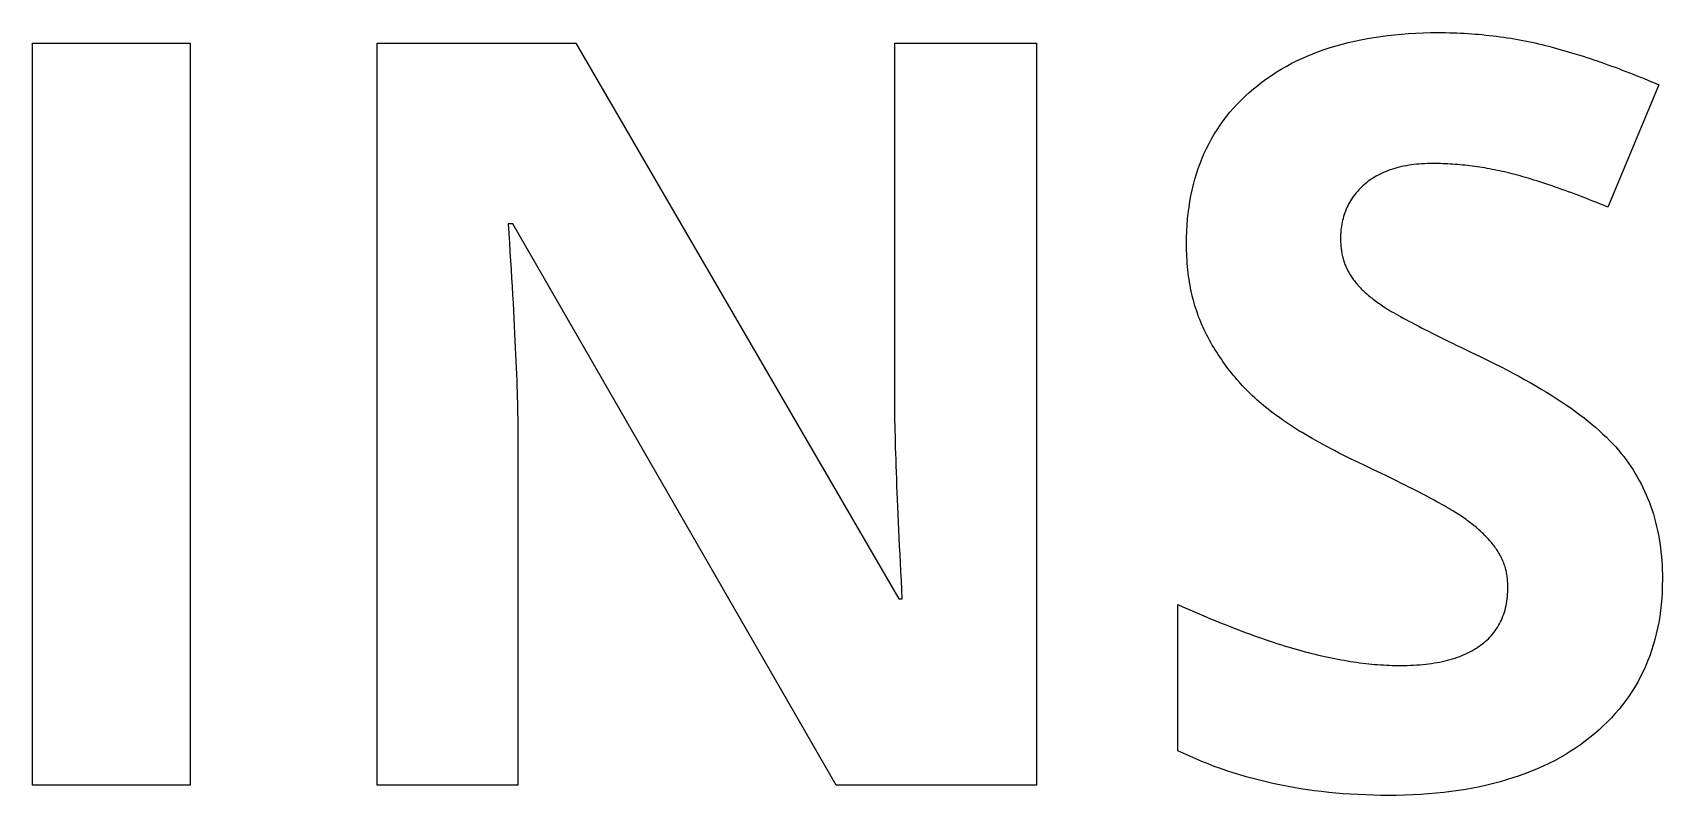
# Model space of a CAD drawing. Extents: x -419 to 419, y -275 to 1047.
# Drawn here: x -118.2 to -63.7, y 187.1 to 212.5 of the extents above; entities that cross this region are included whole.
import ezdxf

# ---------------------------------------------------------------- set-up
doc = ezdxf.new("R2010")
doc.units = 0
doc.layers.get('0').update_dxf_attribs({"linetype": 'CONTINUOUS'})

msp = doc.modelspace()

# ---------------------------------------------------------------- linework, layer by layer
msp.add_lwpolyline([(-63.707, 194.281), (-63.71, 194.066), (-63.717, 193.853), (-63.73, 193.644), (-63.747, 193.438), (-63.77, 193.235), (-63.798, 193.034), (-63.83, 192.837), (-63.868, 192.642), (-63.911, 192.451), (-63.958, 192.263), (-64.011, 192.077), (-64.069, 191.895), (-64.132, 191.715), (-64.2, 191.538), (-64.273, 191.365), (-64.351, 191.194), (-64.434, 191.026), (-64.522, 190.862), (-64.615, 190.7), (-64.714, 190.541), (-64.817, 190.385), (-64.925, 190.232), (-65.038, 190.083), (-65.157, 189.936), (-65.28, 189.792), (-65.409, 189.651), (-65.542, 189.513), (-65.681, 189.378), (-65.825, 189.246), (-65.973, 189.117), (-66.127, 188.991), (-66.285, 188.868), (-66.448, 188.749), (-66.614, 188.634), (-66.784, 188.524), (-66.958, 188.417), (-67.136, 188.314), (-67.317, 188.216), (-67.503, 188.121), (-67.693, 188.03), (-67.887, 187.944), (-68.084, 187.861), (-68.286, 187.783), (-68.491, 187.708), (-68.701, 187.638), (-68.914, 187.571), (-69.131, 187.509), (-69.352, 187.45), (-69.578, 187.396), (-69.807, 187.346), (-70.04, 187.299), (-70.277, 187.257), (-70.518, 187.219), (-70.763, 187.185), (-71.011, 187.154), (-71.264, 187.128), (-71.521, 187.106), (-71.782, 187.088), (-72.046, 187.074), (-72.315, 187.064), (-72.588, 187.058), (-72.864, 187.056), (-73.12, 187.057), (-73.373, 187.062), (-73.625, 187.07), (-73.875, 187.081), (-74.123, 187.095), (-74.369, 187.112), (-74.613, 187.132), (-74.855, 187.155), (-75.095, 187.182), (-75.333, 187.211), (-75.57, 187.244), (-75.804, 187.28), (-76.037, 187.319), (-76.268, 187.361), (-76.496, 187.406), (-76.723, 187.454), (-76.948, 187.505), (-77.171, 187.56), (-77.392, 187.617), (-77.612, 187.678), (-77.829, 187.741), (-78.044, 187.808), (-78.258, 187.878), (-78.469, 187.951), (-78.679, 188.027), (-78.887, 188.106), (-79.093, 188.189), (-79.296, 188.274), (-79.498, 188.363), (-79.699, 188.454), (-79.897, 188.549), (-79.897, 193.432), (-79.735, 193.361), (-79.575, 193.291), (-79.417, 193.222), (-79.26, 193.155), (-79.105, 193.089), (-78.952, 193.024), (-78.8, 192.961), (-78.65, 192.899), (-78.501, 192.839), (-78.354, 192.78), (-78.209, 192.722), (-78.065, 192.666), (-77.923, 192.611), (-77.783, 192.557), (-77.644, 192.505), (-77.507, 192.454), (-77.371, 192.405), (-77.237, 192.357), (-77.105, 192.31), (-76.974, 192.265), (-76.845, 192.221), (-76.717, 192.178), (-76.592, 192.137), (-76.467, 192.098), (-76.344, 192.059), (-76.223, 192.022), (-76.104, 191.987), (-75.986, 191.952), (-75.87, 191.919), (-75.755, 191.888), (-75.642, 191.858), (-75.53, 191.829), (-75.419, 191.801), (-75.308, 191.773), (-75.198, 191.747), (-75.088, 191.722), (-74.98, 191.697), (-74.871, 191.674), (-74.764, 191.651), (-74.656, 191.63), (-74.55, 191.609), (-74.444, 191.589), (-74.339, 191.571), (-74.234, 191.553), (-74.13, 191.536), (-74.027, 191.52), (-73.924, 191.505), (-73.822, 191.492), (-73.72, 191.479), (-73.619, 191.467), (-73.519, 191.455), (-73.419, 191.445), (-73.32, 191.436), (-73.221, 191.428), (-73.124, 191.421), (-73.026, 191.415), (-72.93, 191.409), (-72.833, 191.405), (-72.738, 191.402), (-72.643, 191.399), (-72.549, 191.398), (-72.455, 191.397), (-72.344, 191.398), (-72.235, 191.4), (-72.127, 191.403), (-72.022, 191.408), (-71.917, 191.415), (-71.815, 191.422), (-71.714, 191.431), (-71.615, 191.442), (-71.517, 191.453), (-71.422, 191.467), (-71.327, 191.481), (-71.235, 191.497), (-71.144, 191.514), (-71.055, 191.533), (-70.968, 191.553), (-70.882, 191.574), (-70.798, 191.597), (-70.715, 191.621), (-70.635, 191.647), (-70.556, 191.674), (-70.478, 191.702), (-70.403, 191.732), (-70.329, 191.763), (-70.256, 191.796), (-70.185, 191.829), (-70.116, 191.865), (-70.049, 191.901), (-69.983, 191.939), (-69.92, 191.978), (-69.857, 192.019), (-69.797, 192.061), (-69.738, 192.105), (-69.681, 192.149), (-69.626, 192.195), (-69.573, 192.243), (-69.522, 192.291), (-69.473, 192.341), (-69.425, 192.393), (-69.38, 192.446), (-69.337, 192.5), (-69.295, 192.555), (-69.256, 192.612), (-69.218, 192.67), (-69.182, 192.729), (-69.148, 192.79), (-69.117, 192.852), (-69.087, 192.915), (-69.059, 192.98), (-69.033, 193.046), (-69.009, 193.113), (-68.986, 193.182), (-68.966, 193.252), (-68.948, 193.324), (-68.931, 193.397), (-68.917, 193.471), (-68.904, 193.547), (-68.894, 193.623), (-68.885, 193.702), (-68.878, 193.781), (-68.874, 193.862), (-68.871, 193.945), (-68.87, 194.029), (-68.87, 194.075), (-68.871, 194.122), (-68.874, 194.168), (-68.877, 194.214), (-68.88, 194.259), (-68.885, 194.304), (-68.891, 194.349), (-68.897, 194.394), (-68.904, 194.438), (-68.912, 194.482), (-68.921, 194.525), (-68.931, 194.568), (-68.941, 194.611), (-68.953, 194.654), (-68.965, 194.696), (-68.978, 194.738), (-68.992, 194.779), (-69.007, 194.82), (-69.023, 194.861), (-69.04, 194.902), (-69.057, 194.942), (-69.075, 194.982), (-69.095, 195.021), (-69.115, 195.06), (-69.136, 195.099), (-69.157, 195.137), (-69.18, 195.175), (-69.203, 195.213), (-69.228, 195.25), (-69.253, 195.287), (-69.279, 195.324), (-69.306, 195.361), (-69.333, 195.397), (-69.361, 195.434), (-69.39, 195.47), (-69.42, 195.507), (-69.451, 195.543), (-69.482, 195.579), (-69.515, 195.615), (-69.548, 195.651), (-69.582, 195.687), (-69.616, 195.723), (-69.652, 195.758), (-69.688, 195.794), (-69.725, 195.829), (-69.763, 195.865), (-69.801, 195.9), (-69.841, 195.936), (-69.881, 195.971), (-69.922, 196.006), (-69.964, 196.041), (-70.006, 196.076), (-70.05, 196.11), (-70.094, 196.145), (-70.139, 196.18), (-70.184, 196.214), (-70.231, 196.248), (-70.278, 196.283), (-70.326, 196.317), (-70.374, 196.351), (-70.424, 196.385), (-70.474, 196.419), (-70.527, 196.454), (-70.583, 196.49), (-70.643, 196.527), (-70.706, 196.566), (-70.772, 196.605), (-70.842, 196.647), (-70.915, 196.689), (-70.992, 196.733), (-71.072, 196.778), (-71.156, 196.824), (-71.242, 196.872), (-71.333, 196.921), (-71.426, 196.971), (-71.523, 197.023), (-71.624, 197.076), (-71.728, 197.13), (-71.835, 197.185), (-71.946, 197.242), (-72.06, 197.3), (-72.177, 197.359), (-72.298, 197.42), (-72.422, 197.482), (-72.55, 197.545), (-72.681, 197.61), (-72.815, 197.676), (-72.953, 197.743), (-73.095, 197.812), (-73.239, 197.882), (-73.387, 197.953), (-73.539, 198.025), (-73.694, 198.099), (-73.84, 198.168), (-73.983, 198.237), (-74.124, 198.305), (-74.263, 198.373), (-74.399, 198.442), (-74.533, 198.51), (-74.665, 198.577), (-74.794, 198.645), (-74.921, 198.712), (-75.046, 198.78), (-75.168, 198.847), (-75.287, 198.913), (-75.405, 198.98), (-75.52, 199.047), (-75.632, 199.113), (-75.743, 199.179), (-75.85, 199.245), (-75.956, 199.311), (-76.059, 199.377), (-76.16, 199.442), (-76.258, 199.507), (-76.354, 199.572), (-76.448, 199.637), (-76.539, 199.702), (-76.628, 199.767), (-76.714, 199.831), (-76.798, 199.895), (-76.88, 199.959), (-76.959, 200.023), (-77.036, 200.087), (-77.111, 200.151), (-77.184, 200.214), (-77.256, 200.278), (-77.327, 200.343), (-77.397, 200.409), (-77.466, 200.475), (-77.534, 200.542), (-77.602, 200.61), (-77.668, 200.678), (-77.733, 200.747), (-77.798, 200.817), (-77.861, 200.888), (-77.924, 200.959), (-77.985, 201.031), (-78.046, 201.103), (-78.106, 201.176), (-78.164, 201.25), (-78.222, 201.325), (-78.279, 201.4), (-78.334, 201.476), (-78.389, 201.553), (-78.443, 201.63), (-78.496, 201.708), (-78.548, 201.787), (-78.599, 201.866), (-78.649, 201.946), (-78.698, 202.027), (-78.746, 202.108), (-78.794, 202.19), (-78.84, 202.273), (-78.885, 202.356), (-78.929, 202.44), (-78.972, 202.525), (-79.014, 202.611), (-79.054, 202.697), (-79.093, 202.785), (-79.131, 202.873), (-79.167, 202.962), (-79.201, 203.052), (-79.234, 203.143), (-79.266, 203.235), (-79.296, 203.328), (-79.325, 203.422), (-79.353, 203.517), (-79.379, 203.612), (-79.403, 203.709), (-79.427, 203.807), (-79.449, 203.905), (-79.469, 204.005), (-79.488, 204.105), (-79.506, 204.206), (-79.522, 204.308), (-79.537, 204.412), (-79.55, 204.516), (-79.562, 204.621), (-79.572, 204.727), (-79.582, 204.833), (-79.589, 204.941), (-79.596, 205.05), (-79.6, 205.16), (-79.604, 205.27), (-79.606, 205.382), (-79.607, 205.495), (-79.605, 205.705), (-79.598, 205.913), (-79.586, 206.117), (-79.57, 206.319), (-79.549, 206.518), (-79.523, 206.714), (-79.493, 206.907), (-79.458, 207.097), (-79.419, 207.284), (-79.375, 207.469), (-79.326, 207.65), (-79.273, 207.829), (-79.215, 208.004), (-79.152, 208.177), (-79.085, 208.347), (-79.013, 208.514), (-78.936, 208.678), (-78.855, 208.839), (-78.769, 208.997), (-78.678, 209.152), (-78.583, 209.304), (-78.483, 209.453), (-78.378, 209.6), (-78.269, 209.743), (-78.155, 209.884), (-78.037, 210.021), (-77.913, 210.156), (-77.785, 210.288), (-77.653, 210.417), (-77.516, 210.542), (-77.374, 210.665), (-77.228, 210.785), (-77.078, 210.9), (-76.925, 211.012), (-76.768, 211.12), (-76.608, 211.224), (-76.445, 211.323), (-76.277, 211.419), (-76.107, 211.512), (-75.932, 211.6), (-75.754, 211.684), (-75.573, 211.764), (-75.388, 211.841), (-75.199, 211.913), (-75.007, 211.982), (-74.812, 212.047), (-74.612, 212.107), (-74.41, 212.164), (-74.203, 212.217), (-73.994, 212.266), (-73.78, 212.311), (-73.563, 212.353), (-73.343, 212.39), (-73.119, 212.423), (-72.891, 212.453), (-72.66, 212.478), (-72.425, 212.5), (-72.187, 212.517), (-71.945, 212.531), (-71.699, 212.541), (-71.45, 212.547), (-71.198, 212.549), (-71.073, 212.548), (-70.949, 212.547), (-70.825, 212.544), (-70.701, 212.541), (-70.578, 212.537), (-70.455, 212.531), (-70.333, 212.525), (-70.21, 212.518), (-70.089, 212.51), (-69.967, 212.501), (-69.846, 212.491), (-69.726, 212.48), (-69.605, 212.468), (-69.485, 212.455), (-69.366, 212.441), (-69.247, 212.426), (-69.128, 212.41), (-69.009, 212.394), (-68.891, 212.376), (-68.774, 212.357), (-68.656, 212.338), (-68.539, 212.317), (-68.423, 212.296), (-68.307, 212.273), (-68.191, 212.25), (-68.075, 212.226), (-67.96, 212.201), (-67.846, 212.175), (-67.731, 212.148), (-67.617, 212.12), (-67.504, 212.091), (-67.39, 212.061), (-67.277, 212.03), (-67.162, 211.998), (-67.048, 211.966), (-66.933, 211.933), (-66.818, 211.899), (-66.702, 211.864), (-66.586, 211.829), (-66.47, 211.793), (-66.353, 211.756), (-66.236, 211.718), (-66.119, 211.679), (-66.001, 211.64), (-65.883, 211.6), (-65.765, 211.559), (-65.646, 211.517), (-65.527, 211.475), (-65.408, 211.432), (-65.288, 211.388), (-65.168, 211.343), (-65.047, 211.298), (-64.926, 211.251), (-64.805, 211.204), (-64.684, 211.157), (-64.562, 211.108), (-64.44, 211.059), (-64.317, 211.009), (-64.194, 210.958), (-64.071, 210.906), (-63.948, 210.854), (-63.824, 210.801), (-65.526, 206.714), (-65.653, 206.766), (-65.779, 206.817), (-65.903, 206.867), (-66.026, 206.916), (-66.148, 206.964), (-66.268, 207.01), (-66.387, 207.056), (-66.504, 207.101), (-66.62, 207.145), (-66.735, 207.188), (-66.848, 207.229), (-66.96, 207.27), (-67.07, 207.31), (-67.179, 207.349), (-67.286, 207.386), (-67.392, 207.423), (-67.497, 207.459), (-67.6, 207.493), (-67.702, 207.527), (-67.802, 207.559), (-67.901, 207.591), (-67.998, 207.621), (-68.094, 207.651), (-68.189, 207.679), (-68.282, 207.707), (-68.374, 207.733), (-68.464, 207.758), (-68.553, 207.783), (-68.64, 207.806), (-68.726, 207.828), (-68.81, 207.85), (-68.894, 207.87), (-68.978, 207.89), (-69.062, 207.909), (-69.145, 207.927), (-69.229, 207.945), (-69.312, 207.962), (-69.396, 207.978), (-69.479, 207.994), (-69.562, 208.009), (-69.645, 208.024), (-69.728, 208.037), (-69.811, 208.05), (-69.894, 208.063), (-69.977, 208.075), (-70.059, 208.086), (-70.142, 208.096), (-70.224, 208.106), (-70.307, 208.115), (-70.389, 208.123), (-70.471, 208.131), (-70.553, 208.138), (-70.635, 208.145), (-70.717, 208.15), (-70.799, 208.155), (-70.88, 208.16), (-70.962, 208.164), (-71.043, 208.167), (-71.125, 208.169), (-71.206, 208.171), (-71.287, 208.172), (-71.368, 208.172), (-71.464, 208.171), (-71.558, 208.169), (-71.651, 208.166), (-71.742, 208.161), (-71.832, 208.154), (-71.92, 208.146), (-72.007, 208.137), (-72.093, 208.126), (-72.177, 208.114), (-72.26, 208.1), (-72.341, 208.085), (-72.421, 208.068), (-72.499, 208.05), (-72.576, 208.031), (-72.651, 208.01), (-72.725, 207.987), (-72.798, 207.963), (-72.869, 207.938), (-72.939, 207.911), (-73.007, 207.883), (-73.074, 207.853), (-73.139, 207.822), (-73.203, 207.789), (-73.265, 207.755), (-73.326, 207.72), (-73.386, 207.683), (-73.444, 207.644), (-73.5, 207.604), (-73.555, 207.563), (-73.609, 207.52), (-73.661, 207.476), (-73.712, 207.43), (-73.761, 207.384), (-73.809, 207.337), (-73.854, 207.289), (-73.898, 207.24), (-73.941, 207.191), (-73.982, 207.14), (-74.021, 207.089), (-74.058, 207.036), (-74.094, 206.983), (-74.128, 206.929), (-74.161, 206.874), (-74.191, 206.818), (-74.22, 206.761), (-74.248, 206.704), (-74.274, 206.645), (-74.298, 206.586), (-74.32, 206.526), (-74.341, 206.465), (-74.36, 206.403), (-74.378, 206.34), (-74.393, 206.276), (-74.407, 206.211), (-74.42, 206.146), (-74.431, 206.079), (-74.44, 206.012), (-74.447, 205.944), (-74.453, 205.875), (-74.457, 205.805), (-74.46, 205.734), (-74.461, 205.663), (-74.46, 205.618), (-74.459, 205.574), (-74.457, 205.53), (-74.455, 205.486), (-74.452, 205.443), (-74.448, 205.4), (-74.444, 205.358), (-74.439, 205.316), (-74.433, 205.274), (-74.427, 205.233), (-74.42, 205.192), (-74.412, 205.151), (-74.404, 205.111), (-74.394, 205.071), (-74.385, 205.031), (-74.374, 204.992), (-74.363, 204.954), (-74.351, 204.915), (-74.339, 204.877), (-74.326, 204.839), (-74.312, 204.802), (-74.298, 204.765), (-74.283, 204.728), (-74.267, 204.692), (-74.25, 204.656), (-74.233, 204.621), (-74.216, 204.586), (-74.197, 204.551), (-74.178, 204.516), (-74.158, 204.482), (-74.138, 204.448), (-74.117, 204.415), (-74.095, 204.382), (-74.072, 204.349), (-74.048, 204.316), (-74.023, 204.283), (-73.998, 204.25), (-73.972, 204.217), (-73.945, 204.184), (-73.918, 204.151), (-73.889, 204.119), (-73.86, 204.086), (-73.83, 204.054), (-73.799, 204.021), (-73.768, 203.989), (-73.735, 203.956), (-73.702, 203.924), (-73.668, 203.892), (-73.633, 203.86), (-73.598, 203.828), (-73.561, 203.796), (-73.524, 203.764), (-73.486, 203.732), (-73.447, 203.7), (-73.408, 203.669), (-73.367, 203.637), (-73.326, 203.605), (-73.284, 203.574), (-73.241, 203.542), (-73.198, 203.511), (-73.153, 203.48), (-73.108, 203.448), (-73.061, 203.416), (-73.009, 203.383), (-72.954, 203.348), (-72.895, 203.311), (-72.831, 203.273), (-72.764, 203.233), (-72.692, 203.191), (-72.616, 203.148), (-72.537, 203.103), (-72.453, 203.057), (-72.366, 203.009), (-72.274, 202.959), (-72.179, 202.908), (-72.079, 202.855), (-71.975, 202.801), (-71.868, 202.744), (-71.756, 202.687), (-71.64, 202.627), (-71.521, 202.567), (-71.397, 202.504), (-71.269, 202.44), (-71.137, 202.374), (-71.002, 202.307), (-70.862, 202.238), (-70.718, 202.167), (-70.571, 202.095), (-70.419, 202.021), (-70.263, 201.945), (-70.104, 201.868), (-69.94, 201.789), (-69.772, 201.709), (-69.55, 201.601), (-69.332, 201.494), (-69.118, 201.387), (-68.91, 201.28), (-68.705, 201.172), (-68.506, 201.065), (-68.311, 200.958), (-68.12, 200.85), (-67.934, 200.743), (-67.753, 200.636), (-67.576, 200.529), (-67.404, 200.421), (-67.236, 200.314), (-67.073, 200.207), (-66.914, 200.099), (-66.76, 199.992), (-66.611, 199.884), (-66.466, 199.777), (-66.326, 199.669), (-66.19, 199.562), (-66.059, 199.454), (-65.932, 199.347), (-65.81, 199.239), (-65.693, 199.132), (-65.58, 199.024), (-65.471, 198.917), (-65.367, 198.809), (-65.268, 198.701), (-65.173, 198.594), (-65.083, 198.486), (-64.997, 198.378), (-64.915, 198.269), (-64.836, 198.159), (-64.76, 198.048), (-64.686, 197.934), (-64.615, 197.819), (-64.546, 197.703), (-64.481, 197.585), (-64.418, 197.465), (-64.357, 197.344), (-64.3, 197.222), (-64.245, 197.097), (-64.192, 196.971), (-64.142, 196.844), (-64.096, 196.715), (-64.051, 196.584), (-64.01, 196.452), (-63.971, 196.318), (-63.934, 196.183), (-63.901, 196.046), (-63.87, 195.908), (-63.842, 195.768), (-63.816, 195.626), (-63.793, 195.483), (-63.773, 195.338), (-63.756, 195.192), (-63.741, 195.044), (-63.729, 194.894), (-63.719, 194.743), (-63.713, 194.591), (-63.709, 194.436), (-63.707, 194.281)])
for points in [[(-112.895, 212.191), (-112.895, 187.398), (-118.16, 187.398), (-118.16, 212.191)], [(-102.21, 205.222), (-102.191, 204.922), (-102.173, 204.628), (-102.156, 204.34), (-102.14, 204.058), (-102.124, 203.782), (-102.109, 203.512), (-102.094, 203.247), (-102.081, 202.989), (-102.068, 202.737), (-102.055, 202.49), (-102.043, 202.25), (-102.032, 202.015), (-102.022, 201.787), (-102.012, 201.564), (-102.003, 201.347), (-101.995, 201.136), (-101.987, 200.931), (-101.98, 200.732), (-101.974, 200.539), (-101.968, 200.352), (-101.963, 200.171), (-101.959, 199.995), (-101.955, 199.826), (-101.953, 199.663), (-101.95, 199.505), (-101.949, 199.353), (-101.948, 199.207), (-101.947, 199.068), (-101.947, 187.399), (-106.652, 187.399), (-106.652, 212.195), (-100.01, 212.195), (-89.221, 193.626), (-89.102, 193.626), (-89.118, 193.935), (-89.134, 194.238), (-89.149, 194.535), (-89.163, 194.826), (-89.178, 195.111), (-89.191, 195.39), (-89.204, 195.664), (-89.217, 195.931), (-89.228, 196.193), (-89.24, 196.449), (-89.251, 196.699), (-89.261, 196.943), (-89.271, 197.181), (-89.28, 197.413), (-89.289, 197.639), (-89.297, 197.86), (-89.305, 198.074), (-89.312, 198.283), (-89.318, 198.485), (-89.325, 198.682), (-89.33, 198.873), (-89.335, 199.058), (-89.34, 199.237), (-89.343, 199.41), (-89.347, 199.578), (-89.35, 199.739), (-89.352, 199.894), (-89.354, 200.044), (-89.355, 200.188), (-89.356, 200.326), (-89.356, 200.458), (-89.356, 212.195), (-84.617, 212.195), (-84.617, 187.399), (-91.311, 187.399), (-102.115, 206.157), (-102.27, 206.157), (-102.249, 205.839), (-102.229, 205.528)]]:
    msp.add_lwpolyline(points, close=True)

doc.saveas('drawing.dxf')
